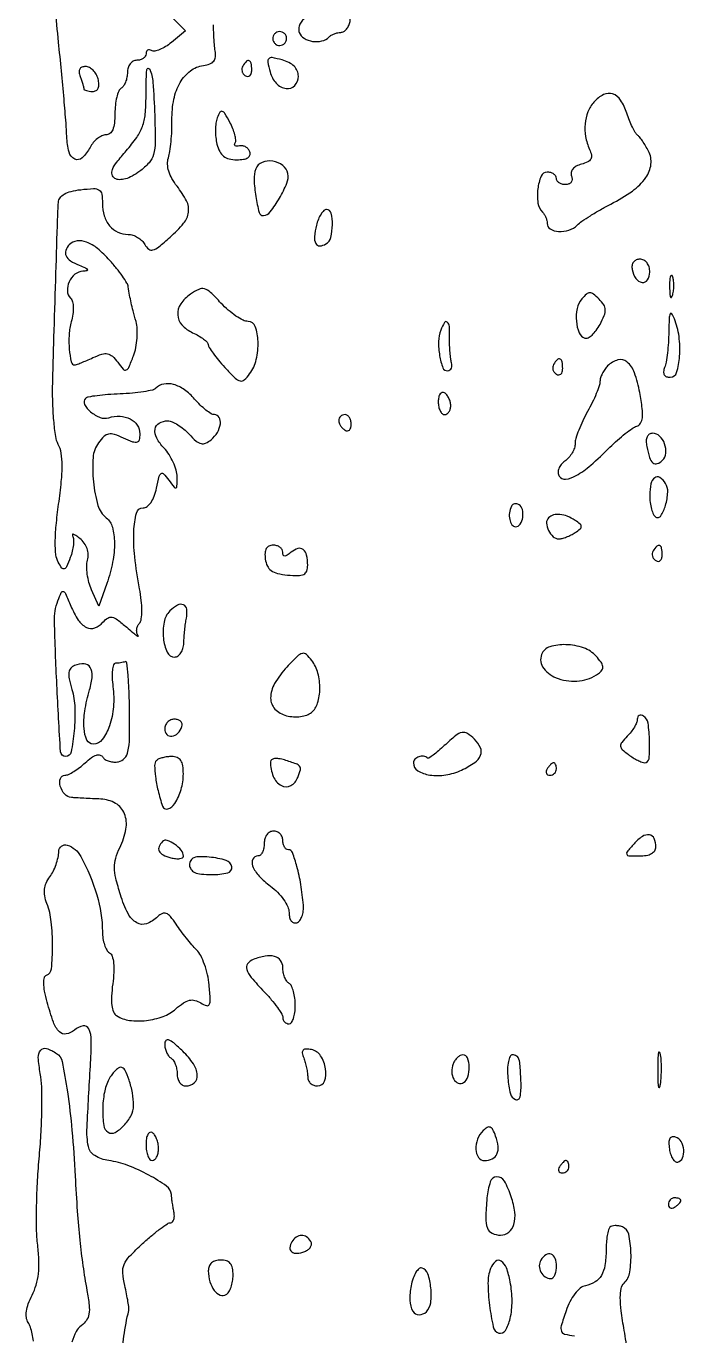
# Model space of a CAD drawing. Extents: x 0 to 5034, y 0 to 2560.
# Drawn here: x 4714.7 to 4820.5, y 466.8 to 677.5 of the extents above; entities that cross this region are included whole.
import ezdxf

# ---------------------------------------------------------------- set-up
doc = ezdxf.new("R2010")
doc.units = 0

msp = doc.modelspace()

# ---------------------------------------------------------------- linework, layer by layer
for points in [[(4737.685797, 679.405113), (4740.371593, 676.719316), (4738.081632, 674.865018, -0.031575), (4737.139216, 674.195727, -0.041723), (4736.201195, 673.718057, -0.047468), (4735.394142, 673.474808, -0.190105), (4734.895836, 673.564377, 0.095394), (4734.554092, 673.694324, 0.1734), (4734.263152, 673.644311, 0.172255), (4734.068592, 673.42069, 0.093988), (4734, 673.059017, -0.140337), (4733.884374, 672.655173, -0.099915), (4733.559375, 672.311086, -0.085131), (4733.073318, 672.079345, -0.06887), (4732.5, 672, 0.128528), (4731.92796, 671.850484, 0.100726), (4731.440625, 671.429836, 0.089148), (4731.112945, 670.800591, 0.075715), (4731, 670.059017, -0.046881), (4730.925923, 669.270704, -0.046318), (4730.70625, 668.50665, -0.050262), (4730.383556, 667.876024, -0.111412), (4730, 667.5, 0.159713), (4729.613307, 667.04134, 0.035556), (4729.29375, 666.052725, 0.033489), (4729.073414, 664.803639, 0.026918), (4729, 663.440983, -0.026618), (4728.91737, 661.889953, -0.074139), (4728.643576, 660.837272, -0.123899), (4728.180178, 660.226438, -0.170436), (4727.535184, 660, 0.112104), (4726.896259, 659.854925, 0.055403), (4726.186237, 659.4125, 0.050946), (4725.518128, 658.764994, 0.052011), (4725, 658, -0.075983), (4723.731475, 656.307119, -0.313119), (4722.536418, 656.10302, -0.226845), (4721.614547, 657.227032, -0.050798), (4721.260893, 659.75, 0.010386), (4721.13604, 661.88078, 0.00197), (4720.812632, 665.757102, 0.002103), (4720.398032, 670.281339, 0.001929), (4719.933825, 674.933751, -0.005805), (4719.423415, 680.484422, -0.018576)], [(4729.444189, 459.073636, -0.004439), (4730.447005, 466.756044, -0.0245), (4731.225282, 470.854351, 0.090868), (4731.248335, 471.269889, 0.008171), (4731.099962, 472.306553, 0.010412), (4730.875395, 473.545386, 0.007948), (4730.579996, 474.891361, -0.039027), (4730.265665, 476.917328, -0.119902), (4730.489019, 478.27752, -0.090521), (4731.356389, 479.59574, -0.016659), (4733.445147, 481.641361, -0.010796), (4734.911817, 482.927886, -0.014911), (4736.285779, 484.0134, -0.011449), (4737.461353, 484.84546, -0.149356), (4737.967167, 485, 0.217922), (4738.26685, 485.137127, 0.106207), (4738.473214, 485.514063, 0.074062), (4738.553769, 486.079828, 0.045712), (4738.488027, 486.75, -0.005769), (4738.354154, 487.495825, -0.004834), (4738.228955, 488.28979, -0.00488), (4738.128629, 489.017668, -0.013345), (4738.076511, 489.534392, 0.224116), (4737.313761, 490.882844, 0.029527), (4734.446761, 492.66451, 0.03395), (4731.063178, 494.212706, 0.054893), (4728, 495, -0.098989), (4725.759176, 495.790724, -0.214065), (4724.730464, 497.254882, -0.060094), (4724.51353, 500.319916, -0.003124), (4725.064174, 510.207757, 0.014388), (4725.199659, 514.298752, 0.106573), (4724.79932, 516.195498, 0.351246), (4723.893583, 516.661143, 0.12363), (4722.481784, 515.984882, -0.128146), (4721.15169, 515.362235, -0.251003), (4720.068683, 515.707868, -0.107973), (4719.119319, 517.239382, -0.01888), (4718.103384, 520.5, -0.017374), (4717.693648, 522.253537, -0.043367), (4717.551777, 523.56057, -0.066315), (4717.650047, 524.442292, -0.255995), (4718.010454, 524.833333, 0.297306), (4718.796726, 525.830047, 0.021324), (4718.971449, 529.520725, 0.028766), (4718.764706, 533.428832, 0.063323), (4718.064093, 536.331423, -0.043514), (4717.711021, 537.576369, -0.074501), (4717.667236, 538.652951, -0.079287), (4717.93879, 539.648374, -0.055996), (4718.53229, 540.646523, 0.047314), (4719.072506, 541.520249, 0.030659), (4719.53328, 542.616479, 0.030755), (4719.854216, 543.753445, 0.049914), (4719.968197, 544.75, -0.505037), (4721.340619, 545.732531, -0.192306), (4723.499518, 543.936195, -0.050803), (4726.092987, 537.721093, -0.072164), (4726.984819, 531.809017, 0.037991), (4727.073188, 530.728305, 0.04146), (4727.32391, 529.705567, 0.045457), (4727.687032, 528.879444, 0.128765), (4728.117851, 528.427164, -0.178771), (4728.554563, 527.86842, -0.05137), (4728.783847, 526.776437, -0.039673), (4728.821317, 525.278536, -0.020483), (4728.642945, 523.411655, 0.019847), (4728.453431, 521.454434, 0.045054), (4728.502743, 519.969997, 0.063783), (4728.772642, 518.915837, 0.157989), (4729.275094, 518.308821, 0.10937), (4731.354202, 517.554348, 0.06113), (4734.058002, 517.532384, 0.060161), (4736.74753, 518.17394, 0.092864), (4738.792349, 519.398376, -0.029874), (4740.014506, 520.356735, -0.09317), (4740.965508, 520.780823, -0.123826), (4741.844729, 520.769628, -0.074919), (4742.805476, 520.353555, 0.060742), (4743.737044, 519.9185, 0.380219), (4744.180062, 520.111629, 0.124284), (4744.33081, 520.913979, 0.008374), (4744.147018, 523.255564, 0.032534), (4743.881519, 524.89947, 0.029536), (4743.399228, 526.550407, 0.030776), (4742.788405, 527.97598, 0.078273), (4742.133892, 528.887815, -0.01801), (4741.389988, 529.697987, -0.008693), (4740.493903, 530.785081, -0.008608), (4739.598072, 531.95187, -0.01222), (4738.845354, 533.021707, 0.023293), (4737.930748, 534.262337, 0.124237), (4737.261808, 534.762211, 0.209575), (4736.627251, 534.750387, 0.084143), (4735.895354, 534.25, -0.102068), (4734.08872, 533.106861, -0.225889), (4732.50199, 533.239829, -0.146279), (4731.110835, 534.726049, -0.039573), (4729.893312, 537.75, -0.01497), (4729.13824, 540.439254, -0.057678), (4728.916108, 542.157579, -0.076743), (4729.121994, 543.620104, -0.04094), (4729.792342, 545.323729, 0.069931), (4730.778099, 548.327724, 0.138428), (4730.535471, 550.804152, 0.170747), (4729.112534, 552.456287, 0.119173), (4726.730948, 553.152314, -0.0008), (4725.384929, 553.217927, -0.000754), (4724.012387, 553.289109, -0.000749), (4722.796509, 553.355831, -0.002624), (4722.013349, 553.40411, -0.19847), (4720.935081, 553.936545, -0.109813), (4720.217622, 555.245075, -0.151476), (4720.239581, 556.472858, -0.323707), (4720.968489, 557, 0.110963), (4721.536783, 557.127691, 0.02703), (4722.387114, 557.587921, 0.026385), (4723.327602, 558.235346, 0.023598), (4724.231912, 559.001432, -0.028622), (4725.219993, 559.821586, -0.081918), (4726.012421, 560.226206, -0.146977), (4726.617957, 560.236356, -0.187688), (4727.059925, 559.903039, 0.117558), (4727.456268, 559.508449, 0.065657), (4728.081739, 559.23062, 0.059815), (4728.828067, 559.104503, 0.059612), (4729.583925, 559.158388, 0.168234), (4730.549905, 559.716098, 0.127008), (4731.099113, 560.821309, 0.048331), (4731.337597, 562.942951, 0.00627), (4731.350421, 567.506781, 0.007503), (4731.275015, 570.554647, 0.013056), (4731.108572, 573.078554, 0.007193), (4730.893123, 575.096814, 0.490607), (4730.636322, 575.25, -0.036141), (4730.328247, 575.15399, -0.017262), (4729.921122, 575.073437, -0.017012), (4729.488145, 575.018243, -0.023198), (4729.095157, 575, 0.331133), (4728.776066, 574.762652, 0.045409), (4728.600012, 573.898438, 0.037624), (4728.557618, 572.687595, 0.022425), (4728.680189, 571.25, -0.053549), (4728.754838, 567.991217, -0.061241), (4728.116316, 564.941976, -0.075605), (4726.96715, 562.732871, -0.239477), (4725.524751, 562, -0.292736), (4724.501499, 562.655234, -0.091086), (4724.028583, 564.507251, -0.057379), (4724.158486, 567.311252, -0.029602), (4724.926327, 570.743117, 0.045667), (4725.347518, 572.956693, 0.164526), (4725.025363, 574.336477, 0.2495), (4724.057769, 574.898579, 0.101261), (4722.506889, 574.641017, 0.127763), (4721.886072, 574.197289, 0.14733), (4721.601236, 573.530178, 0.080289), (4721.652475, 572.490655, 0.019023), (4722.07911, 570.802404, -0.062598), (4722.556364, 567.855091, -0.032299), (4722.447608, 564.115354, -0.0257), (4721.952998, 560.729108, -0.357784), (4721.064506, 560, -0.396846), (4720.254072, 560.763472, -0.002533), (4719.665228, 571.538971, -0.005671), (4719.275604, 581.737793, -0.095578), (4719.822857, 585.050172, -0.015313), (4720.374079, 586.410717, -0.404694), (4720.706184, 586.545735, -0.195676), (4721.06237, 586.200753, -0.005552), (4721.913922, 584.20781, 0.047127), (4723.106236, 581.955579, 0.130966), (4724.430487, 580.772203, 0.205573), (4725.780761, 580.686573, 0.134784), (4727.076977, 581.592752, -0.073864), (4727.840813, 582.277165, -0.200575), (4728.540852, 582.409805, -0.11198), (4729.404185, 582.012113, -0.016489), (4730.900091, 580.783311, 0.005068), (4731.85413, 579.962424, 0.015833), (4732.518513, 579.437445, 0.109109), (4732.721647, 579.346804, 0.705573), (4732.758676, 579.407991, -0.110868), (4732.543888, 579.837344, -0.081236), (4732.500696, 580.370037, -0.075974), (4732.631715, 580.922466, -0.076905), (4732.921454, 581.407991, 0.140262), (4733.234748, 582.123267, 0.031984), (4733.328397, 583.455443, 0.029229), (4733.241184, 585.124496, 0.020044), (4732.95633, 587, -0.020212), (4732.179984, 592.123099, -0.038442), (4732.041976, 596.287213, -0.050625), (4732.462813, 599.17158, -0.343853), (4733.525, 600, 0.163421), (4734.185418, 600.221775, 0.080852), (4734.802797, 600.869405, 0.062114), (4735.320165, 601.872789, 0.03867), (4735.679728, 603.14864, -0.008381), (4736.099959, 605.080807, -0.190924), (4736.418355, 605.538089, -0.373909), (4736.827528, 605.484444, -0.023363), (4737.654728, 604.45751, 0.008123), (4738.519305, 603.314575, 0.333241), (4738.802016, 603.238278, 0.299082), (4738.978496, 603.490873, 0.007151), (4739, 604.994419, 0.070134), (4738.848852, 606.066693, 0.036928), (4738.381724, 607.331073, 0.035862), (4737.700856, 608.579137, 0.045803), (4736.895231, 609.611521, -0.064647), (4735.720431, 611.239579, -0.160709), (4735.464509, 612.668153, -0.232279), (4736.119662, 613.630132, -0.129832), (4737.520062, 614, -0.106523), (4738.195679, 613.85441, -0.034718), (4739.098983, 613.368063, -0.03279), (4740.05593, 612.672002, -0.031599), (4740.926307, 611.848725, 0.025201), (4742.052315, 610.756037, 0.119799), (4742.841982, 610.343392, 0.170402), (4743.580248, 610.413361, 0.06526), (4744.465262, 610.97117, 0.084861), (4745.475569, 612.149554, 0.102632), (4745.953447, 613.522771, 0.1641), (4745.748122, 614.562571, 0.268844), (4744.993387, 615, -0.141486), (4744.4717, 615.150639, -0.026001), (4743.643935, 615.734375, -0.026092), (4742.719089, 616.542861, -0.021142), (4741.813051, 617.5, 0.056618), (4740.16659, 619.009361, 0.08858), (4738.442298, 619.846907, 0.114346), (4736.859181, 619.922586, 0.152532), (4735.59181, 619.258477, -0.14266), (4735.045551, 618.958641, -0.014907), (4733.595079, 618.681537, -0.017529), (4731.810359, 618.459267, -0.013181), (4729.835716, 618.335716, 0.009869), (4727.874476, 618.226039, 0.013884), (4726.13171, 618.045251, 0.010064), (4724.704469, 617.827707, 0.15472), (4724.268072, 617.601405, 0.328027), (4724.123218, 616.652368, 0.099071), (4725.096687, 615.448487, 0.080898), (4726.635113, 614.543192, 0.171084), (4728.000305, 614.500097, -0.087378), (4729.816854, 614.743166, -0.10943), (4731.456013, 614.308364, -0.127865), (4732.584309, 613.295313, -0.147255), (4733, 611.91445, -0.048887), (4732.902784, 610.922533, -0.287437), (4732.560245, 610.558636, -0.157394), (4731.903204, 610.595724, -0.014729), (4730.390453, 611.231867, 0.028184), (4728.913471, 611.806728, 0.125363), (4727.991973, 611.867076, 0.146454), (4727.232281, 611.476512, 0.043456), (4726.363391, 610.48229, 0.140909), (4725.483515, 608.082269, 0.043494), (4725.543842, 604.193261, 0.043171), (4726.26745, 600.404828, 0.157026), (4727.606543, 598.389757, -0.160531), (4728.59179, 596.88494, -0.063389), (4728.928288, 594.402639, -0.051309), (4728.633067, 591.284542, -0.034589), (4727.692361, 587.832897), (4726.414835, 584.165794), (4725.235, 586.832897, -0.039449), (4724.823179, 588.005937, -0.031238), (4724.560937, 589.324559, -0.032159), (4724.473056, 590.585853, -0.065429), (4724.597105, 591.569857, 0.073571), (4724.702042, 592.526997, 0.074539), (4724.524313, 593.468988, 0.072876), (4724.072597, 594.335005, 0.065737), (4723.377564, 595.069857, 0.015947), (4722.731355, 595.561172, 0.067727), (4722.302291, 595.786145, 0.430556), (4722.165585, 595.717483, 0.206278), (4722.190628, 595.5, -0.121788), (4722.348918, 594.947681, -0.035739), (4722.318066, 594.059375, -0.033581), (4722.137948, 593.030466, -0.03047), (4721.817651, 592, -0.011417), (4721.224386, 590.536426, -0.201506), (4720.863633, 590.189983, -0.342465), (4720.486443, 590.303533, -0.026492), (4719.882548, 591.25505, -0.103237), (4719.503742, 592.450756, -0.026994), (4719.40849, 594.472331, -0.022133), (4719.545863, 597.155653, -0.010698), (4719.946753, 600.572156, 0.010019), (4720.380223, 604.223477, 0.025937), (4720.50281, 606.871382, 0.036131), (4720.350684, 608.822006, 0.085541), (4719.892838, 610.200233, -0.086911), (4719.474713, 611.470423, -0.014336), (4719.174988, 614.043692, -0.01538), (4719.000685, 617.124035, -0.013052), (4719.001777, 620.383127, -0.000753), (4719.229747, 628.539029, -0.000521), (4719.511142, 637.763993, -0.000295), (4719.79008, 646.443346, -0.005673), (4719.909005, 649.140594, -0.146137), (4720.177035, 649.884952, -0.104475), (4720.842585, 650.476684, -0.070647), (4721.940033, 650.911839, -0.030064), (4723.5, 651.189793, -0.017417), (4725.572143, 651.358815, -0.152617), (4726.452659, 651.128029, -0.216775), (4726.883218, 650.477429, -0.039439), (4727, 648.999199, 0.07095), (4727.289845, 646.966872, 0.102749), (4728.137577, 645.370253, 0.1147), (4729.468619, 644.359415, 0.105668), (4731.15031, 644, -0.081297), (4731.887464, 643.879346, -0.056284), (4732.654448, 643.521144, -0.055517), (4733.334054, 642.99338, -0.072471), (4733.812897, 642.369851, 0.095092), (4734.437589, 641.627918, 0.245126), (4735.103666, 641.492487, 0.100958), (4736.03397, 641.978487, 0.011294), (4737.862587, 643.535148, 0.036724), (4740.047206, 645.790097, 0.141086), (4740.828094, 647.558533, 0.154736), (4740.513582, 649.374004, 0.04702), (4738.982483, 651.749399, -0.039157), (4738.174357, 652.960957, -0.053868), (4737.662208, 654.164457, -0.061942), (4737.466191, 655.299706, -0.088879), (4737.598262, 656.309598, 0.040361), (4737.838462, 657.35115, 0.013075), (4738.027655, 658.922457, 0.012941), (4738.147497, 660.68735, 0.014193), (4738.170714, 662.40247, -0.052989), (4738.475523, 665.741664, -0.081602), (4739.494513, 668.450881, -0.100301), (4741.12806, 670.30392, -0.127475), (4743.225366, 671.177705, 0.051194), (4744.274577, 671.438326, 0.135257), (4744.901293, 671.880703, 0.150161), (4745.175139, 672.548486, 0.068404), (4745.131772, 673.500484, -0.025638), (4744.99661, 674.527522, -0.008534), (4744.901791, 676.042205, -0.00847), (4744.853759, 677.726471, -0.009549)], [(4715.911856, 465.966336, 0.024681), (4715.706071, 467.142943, 0.025396), (4715.409183, 468.202153, 0.06009), (4715.057708, 468.940867, -0.109075), (4714.7651, 469.750402, -0.067183), (4714.769796, 470.767727, -0.053526), (4715.071054, 471.96892, -0.031152), (4715.67082, 473.330329, 0.047984), (4716.332245, 474.979828, 0.043235), (4716.696166, 476.783947, 0.036936), (4716.777199, 478.871925, 0.021096), (4716.582368, 481.389462, -0.025565), (4716.405114, 483.980564, -0.008928), (4716.407626, 487.718641, -0.008839), (4716.556888, 491.839433, -0.010205), (4716.848631, 495.759102, 0.010539), (4717.131686, 499.596691, 0.010313), (4717.255397, 503.470669, 0.01025), (4717.22409, 506.872782, 0.037809), (4716.998336, 509.009102, -0.028646), (4716.682017, 511.555522, -0.189886), (4717.064234, 512.752878, -0.311832), (4717.996373, 513.022887, -0.063584), (4719.629737, 512.234687, -0.202777), (4720.49763, 510.949804, -0.011111), (4721.347488, 506.049433, -0.015286), (4722.086536, 499.864579, -0.009226), (4722.602224, 492.5, 0.004601), (4722.946043, 486.838849, 0.00817), (4723.34834, 482.183397, 0.009471), (4723.850199, 478.072557, 0.010302), (4724.495818, 474.097832, -0.016304), (4724.852031, 471.725219, -0.069383), (4724.820381, 470.295004, -0.112019), (4724.415073, 469.291268, -0.083327), (4723.577774, 468.433211, 0.117664), (4722.760923, 467.473533, 0.042312), (4722.080453, 465.800767, 0.031977)], [(4811.45934, 463.970983, 0.010733), (4810.894537, 467.684211, -0.010138), (4810.410146, 470.843479, -0.032595), (4810.268417, 472.965263, -0.0507), (4810.41292, 474.40862, -0.147123), (4810.882907, 475.282907, 0.158652), (4811.791387, 477.068204, 0.046925), (4811.98463, 480.168312, 0.046021), (4811.615789, 483.139559, 0.25239), (4810.597766, 484.32411, 0.04759), (4810.017053, 484.485639, 0.05155), (4809.431844, 484.528541, 0.057779), (4808.927966, 484.454829, 0.131935), (4808.597766, 484.264432, 0.134708), (4808.364218, 483.854248, 0.021193), (4808.171096, 482.936531, 0.022239), (4808.034337, 481.807692, 0.017783), (4807.984687, 480.583333, -0.035293), (4807.799677, 478.138238, -0.095648), (4807.2275, 476.504067, -0.125954), (4806.202986, 475.464485, -0.086861), (4804.653723, 474.865682, 0.12841), (4803.831055, 474.467318, 0.052658), (4802.97065, 473.560607, 0.045531), (4802.173995, 472.298297, 0.035428), (4801.53988, 470.803284, 0.010089), (4800.773828, 468.413057, 0.154879), (4800.788659, 467.557998, 0.257578), (4801.303904, 467.085698, 0.030567), (4802.886156, 466.803284, -0.04805)]]:
    msp.add_lwpolyline(points, format="xyb")
for points in [[(4759.791533, 678.943144, 0.074854), (4759.179875, 678.451289, 0.077815), (4758.749692, 677.807117, 0.084625), (4758.561509, 677.112668, 0.116063), (4758.648522, 676.473553, 0.165736), (4759.420666, 675.547275, 0.099531), (4760.779752, 675.052699, 0.09571), (4762.272804, 675.112813, 0.139474), (4763.416667, 675.75, -0.063469), (4763.787902, 676.037304, -0.039129), (4764.28504, 676.279688, -0.038714), (4764.823222, 676.44501, -0.055218), (4765.319638, 676.5, 0.138305), (4765.785548, 676.631389, 0.0791), (4766.232924, 677.014063, 0.068667), (4766.594797, 677.580875, 0.060281), (4766.809629, 678.25, 0.092196), (4766.814978, 679.088172, 0.199647), (4766.472686, 679.620317, 0.125606), (4765.707491, 679.904135, 0.02902), (4764.323324, 679.969591, 0.029655), (4763.117136, 679.884944, 0.023351), (4761.827489, 679.655529, 0.023896), (4760.646004, 679.327876, 0.052428)], [(4754.552786, 676.08541, 0.099038), (4754.401684, 675.679226, 0.097945), (4754.417584, 675.244476, 0.097945), (4754.597789, 674.848514, 0.099038), (4754.91459, 674.552786, 0.099038), (4755.320774, 674.401684, 0.097945), (4755.755524, 674.417584, 0.097945), (4756.151486, 674.597789, 0.099038), (4756.447214, 674.91459, 0.099038), (4756.598316, 675.320774, 0.097945), (4756.582416, 675.755524, 0.097945), (4756.402211, 676.151486, 0.099038), (4756.08541, 676.447214, 0.099038), (4755.679226, 676.598316, 0.097945), (4755.244476, 676.582416, 0.097945), (4754.848514, 676.402211, 0.099038)], [(4753.940003, 670.131943, 0.120036), (4754.932597, 668.316109, 0.171261), (4756.537428, 667.455191, 0.247954), (4757.908569, 667.929366, 0.19018), (4758.5, 669.428053, 0.101533), (4758.322669, 670.292319, 0.095452), (4757.817461, 671.038646, 0.080787), (4756.988985, 671.635338, 0.050449), (4755.868057, 672.059997, 0.017266), (4754.27325, 672.428024, 0.249402), (4753.736113, 672.263887, 0.249402), (4753.571976, 671.72675, 0.017266)], [(4723.393011, 669.418213, -0.008099), (4723.625425, 668.781926, -0.009838), (4723.821697, 668.178225, -0.008575), (4723.967516, 667.666328, -0.065182), (4724, 667.418213, 0.271948), (4724.09464, 667.257077, 0.054967), (4724.413124, 667.12285, 0.044148), (4724.867521, 667.03036, 0.028148), (4725.40638, 667, 0.121219), (4725.968104, 667.138214, 0.169691), (4726.318305, 667.512551, 0.120594), (4726.429127, 668.136109, 0.047946), (4726.289749, 669, 0.06556), (4725.978408, 669.764564, 0.067876), (4725.482579, 670.4125, 0.075015), (4724.885199, 670.850183, 0.121231), (4724.27638, 671, 0.090589), (4723.689706, 670.892828, 0.176837), (4723.33432, 670.586482, 0.154695), (4723.23216, 670.088551, 0.065546)], [(4735.391399, 663.151586, -0.008575), (4735.470233, 658.85937, -0.065714), (4735.209467, 656.865152, -0.116856), (4734.483373, 655.516618, -0.051942), (4732.983526, 654.145942, -0.033641), (4731.783517, 653.377819, -0.05625), (4730.676189, 652.922977, -0.071921), (4729.723869, 652.79482, -0.136781), (4728.986904, 653.008094, -0.194223), (4728.540118, 653.616322, -0.16186), (4728.597457, 654.421951, -0.068361), (4729.28239, 655.594973, -0.013881), (4730.824147, 657.452496, 0.026997), (4732.499811, 659.582598, 0.066188), (4733.41908, 661.346671, 0.063653), (4733.865086, 663.331166, 0.023489), (4734, 666.201463, -0.013496), (4734.115928, 670.495559, -0.783987), (4734.586493, 670.584602, -0.090156), (4735.113013, 668.506859, -0.008212)], [(4749.542705, 671.069098, 0.108373), (4749.401101, 670.665803, 0.099685), (4749.434921, 670.22714, 0.095498), (4749.639411, 669.820631, 0.090427), (4749.983688, 669.510081, 0.136093), (4750.36964, 669.397824, 0.190788), (4750.701458, 669.524436, 0.140899), (4750.925389, 669.890269, 0.067432), (4751, 670.440983, 0.039415), (4750.914842, 671.519563, 0.25701), (4750.592818, 671.933879, 0.315493), (4750.13314, 671.838655, 0.050477)], [(4806.034981, 665.290014, 0.085242), (4805.060243, 663.704573, 0.072034), (4804.596826, 661.788854, 0.067997), (4804.684451, 659.716631, 0.062194), (4805.320795, 657.675945, -0.056757), (4805.61903, 656.754784, -0.176866), (4805.52285, 656.120094, -0.160351), (4805.028831, 655.657742, -0.044661), (4804.018259, 655.294524, 0.056424), (4803.188613, 654.974159, 0.098931), (4802.617748, 654.513978, 0.128517), (4802.357822, 653.961125, 0.13844), (4802.412058, 653.368578, -0.096249), (4802.505902, 652.836262, -0.147594), (4802.363863, 652.393572, -0.147343), (4802.000403, 652.102848, -0.095813), (4801.468615, 652, -0.066306), (4800.907207, 652.074778, -0.083434), (4800.431406, 652.29375, -0.099317), (4800.113181, 652.618655, -0.145266), (4800, 653, 0.148195), (4799.884432, 653.381354, 0.098894), (4799.559375, 653.70625, 0.082425), (4799.073457, 653.925306, 0.064853), (4798.5, 654, 0.30384), (4797.526919, 653.348536, 0.068742), (4797.001708, 651.322302, 0.063483), (4797.025529, 649.040756, 0.163474), (4797.75, 647.583333, -0.059742), (4798.037225, 647.21784, -0.039042), (4798.279688, 646.73894, -0.038992), (4798.44516, 646.227095, -0.058752), (4798.5, 645.761996, 0.265831), (4799.01075, 644.869217, 0.118343), (4800.352676, 644.460108, 0.093027), (4802.015269, 644.66935, 0.119231), (4803.327561, 645.470418, -0.045267), (4804.088396, 646.104689, -0.01102), (4805.454754, 647.004608, -0.011208), (4807.073652, 647.970544, -0.010951), (4808.746607, 648.870728, 0.036555), (4812.215986, 650.973181, 0.084128), (4814.366415, 653.12516, 0.125518), (4815.19629, 655.281064, 0.151631), (4814.802737, 657.404606, 0.014766), (4814.329381, 658.243456, 0.015938), (4813.818619, 659.031353, 0.015624), (4813.339642, 659.676997, 0.070433), (4813.00024, 660, -0.109254), (4812.671691, 660.364817, -0.016812), (4812.216916, 661.234375, -0.018091), (4811.744693, 662.314728, -0.014829), (4811.317078, 663.5, 0.064315), (4810.322365, 665.585571, 0.16923), (4809.033824, 666.589794, 0.202608), (4807.567723, 666.48248, 0.094434)], [(4745.464467, 662.747764, 0.060365), (4745.247815, 661.898152, 0.029149), (4745.168255, 660.776529, 0.028397), (4745.221118, 659.582578, 0.036236), (4745.411205, 658.497764, 0.054054), (4745.848356, 657.314562, 0.111655), (4746.468304, 656.554633, 0.111979), (4747.353587, 656.136692, 0.054566), (4748.602385, 656, 0.03599), (4749.667002, 656.07673, 0.098257), (4750.37551, 656.327182, 0.17349), (4750.709227, 656.730233, 0.176667), (4750.708333, 657.25, 0.088053), (4750.44257, 657.706619, 0.084265), (4750.032332, 658.052097, 0.086965), (4749.543381, 658.235184, 0.102864), (4749.05067, 658.225223, -0.053738), (4748.623865, 658.174691, -0.159822), (4748.34658, 658.262439, -0.255753), (4748.251283, 658.461458, -0.125497), (4748.337934, 658.737772, 0.168193), (4748.441406, 659.19982, 0.035504), (4748.287981, 660.024509, 0.033479), (4747.961884, 661.002483, 0.026339), (4747.484578, 662.012549, 0.011172), (4746.681811, 663.426204, 0.172416), (4746.25713, 663.777081, 0.364998), (4745.891671, 663.643305, 0.037439)], [(4751.654465, 654.541934, 0.102814), (4751.373325, 652.816292, 0.029432), (4751.651435, 650.106001, 0.02318), (4752.193203, 647.532067, 0.355771), (4752.875, 647.031425, 0.220805), (4753.97851, 647.612777, 0.030893), (4755.450112, 649.812934, 0.033279), (4756.646325, 652.219944, 0.146789), (4756.80769, 653.778134, 0.185619), (4755.997724, 655.083459, 0.125967), (4754.367063, 655.76859, 0.132534), (4752.668772, 655.570037, 0.209087)], [(4761.398956, 645.45343, 0.036409), (4761.079753, 643.628056, 0.144463), (4761.288692, 642.521402, 0.295231), (4761.936352, 642.147908, 0.126296), (4762.933469, 642.458881, 0.194865), (4763.708283, 643.516407, 0.058056), (4763.975749, 645.539781, 0.063377), (4763.766835, 647.411771, 0.34618), (4763.019052, 648, 0.199213), (4762.59776, 647.825209, 0.054463), (4762.138508, 647.251945, 0.04614), (4761.715606, 646.428377, 0.034081)], [(4721.666667, 642.333333, 0.112762), (4721.098302, 641.428435, 0.19838), (4721.146469, 640.560288, 0.138333), (4721.857951, 639.75238, 0.047954), (4723.25, 639.031162, -0.011928), (4724.249791, 638.601318, -0.146208), (4724.558885, 638.330081, -0.520225), (4724.479474, 638.141842, -0.043435), (4723.856989, 638.063386, 0.161907), (4722.577596, 637.582422, 0.115462), (4721.631737, 636.364392, 0.120836), (4721.350034, 634.89856, 0.185783), (4721.868395, 633.731605, -0.139223), (4722.182787, 633.167869, -0.050471), (4722.303767, 632.251114, -0.043734), (4722.240009, 631.134964, -0.033719), (4721.983439, 629.942255, 0.054338), (4721.631157, 627.898953, 0.036614), (4721.6573, 625.530114, 0.032517), (4721.964405, 623.487652, 0.352765), (4722.569578, 623, 0.092127), (4722.795607, 623.042003, 0.00386), (4723.560231, 623.343149, 0.006554), (4724.463042, 623.720622, 0.0046), (4725.469739, 624.168166, -0.029436), (4726.910279, 624.724698, -0.124747), (4727.825762, 624.781167, -0.14438), (4728.583694, 624.392928, -0.044343), (4729.442087, 623.418166, 0.022085), (4730.342747, 622.298772, 0.320011), (4730.811272, 622.189233, 0.197076), (4731.230956, 622.603513, 0.009523), (4731.980754, 624.460967, 0.041969), (4732.36126, 625.780578, 0.03034), (4732.569192, 627.297991, 0.030866), (4732.589583, 628.774737, 0.056617), (4732.396908, 629.960967, -0.004163), (4731.922972, 631.701783, -0.009781), (4731.605457, 633.011051, -0.011342), (4731.368104, 634.20853, -0.007894), (4731.152314, 635.569892, 0.103975), (4730.937128, 636.161931, 0.014377), (4730.210728, 637.259659, 0.015966), (4729.259081, 638.52389, 0.01291), (4728.160801, 639.819892, 0.036557), (4726.207536, 641.709716, 0.081815), (4724.433663, 642.75513, 0.124346), (4722.908953, 642.941849, 0.16647)], [(4812.176676, 638.332866, 0.100818), (4812.769787, 636.900237, 0.210781), (4813.770795, 636.270086, 0.297834), (4814.642779, 636.672718, 0.14074), (4815, 637.916667, 0.066422), (4814.888599, 638.751548, 0.09567), (4814.561201, 639.41896, 0.111791), (4814.054646, 639.84677, 0.12024), (4813.426676, 640, 0.099154), (4812.820192, 639.878535, 0.133817), (4812.380696, 639.53647, 0.126354), (4812.159635, 639.00171, 0.083236)], [(4818.194949, 635.5, 0.012823), (4818.235556, 634.431793, 0.080377), (4818.356533, 633.900903, 0.597527), (4818.51666, 633.883358, 0.087174), (4818.692991, 634.269032, 0.037336), (4818.832894, 635.036634, 0.029507), (4818.872264, 635.880008, 0.030339), (4818.814405, 636.671085, 0.06278), (4818.655937, 637.269032, 0.31318), (4818.47713, 637.386009, 0.333666), (4818.315079, 637.257153, 0.052471), (4818.212705, 636.580113, 0.014395)], [(4741.147722, 634.390915, 0.090963), (4739.578142, 632.799078, 0.164872), (4739.095388, 631.055626, 0.172604), (4739.77775, 629.43499, 0.10107), (4741.5, 628.181954, -0.024157), (4742.457362, 627.688603, -0.032754), (4743.265625, 627.147869, -0.034335), (4743.84712, 626.633987, -0.197095), (4744, 626.26122, 0.14445), (4744.132727, 625.811384, 0.014024), (4744.782879, 624.864876, 0.016874), (4745.644376, 623.763217, 0.012565), (4746.665119, 622.605353, 0.010446), (4748.350759, 620.861967, 0.131997), (4749.137297, 620.412805, 0.257283), (4749.798412, 620.57968, 0.047168), (4750.665119, 621.5567, 0.100288), (4751.724845, 623.858483, 0.065795), (4752.017644, 626.772183, 0.078381), (4751.559445, 629.184728, 0.316656), (4750.40121, 630, -0.118519), (4749.60484, 630.191459, -0.030866), (4748.463227, 630.865863, -0.029599), (4747.220487, 631.819416, -0.02645), (4746.048931, 632.947619, 0.01472), (4744.343036, 634.669284, 0.119103), (4743.387188, 635.220982, 0.181746), (4742.474836, 635.154092, 0.044594)], [(4804.087333, 633.60523, 0.12091), (4803.337047, 632.060204, 0.072047), (4803.198253, 630.009434, 0.078028), (4803.630483, 628.180005, 0.219821), (4804.568755, 627.30541, 0.205174), (4805.075186, 627.349683, 0.060856), (4805.724831, 627.807118, 0.049996), (4806.402162, 628.555155, 0.036148), (4807.003529, 629.506594, 0.024173), (4807.69183, 630.957102, 0.108593), (4807.857512, 631.876013, 0.138585), (4807.603477, 632.659962, 0.049193), (4806.848871, 633.5797, 0.026629), (4805.94687, 634.390422, 0.168998), (4805.375055, 634.595321, 0.189239), (4804.836284, 634.389562, 0.034816)], [(4781.394042, 628.584473, 0.087347), (4781.040532, 626.767464, 0.046544), (4781.212918, 624.476891, 0.046916), (4781.734774, 622.530101, 0.349657), (4782.5, 622.068911, 0.124139), (4782.852408, 622.208589, 0.122293), (4783.098792, 622.499305, 0.109048), (4783.198109, 622.900917, 0.083486), (4783.134185, 623.35, -0.04455), (4782.995942, 623.971308, -0.012206), (4782.890202, 624.97, -0.012238), (4782.825451, 626.112811, -0.012479), (4782.817302, 627.25, 0.01889), (4782.778923, 629.170191, 0.192274), (4782.447576, 629.878289, 0.480249), (4781.986795, 629.812305, 0.041702)], [(4818.063386, 628.331787, -0.012502), (4817.994519, 626.619986, -0.012713), (4817.840317, 624.923337, -0.012576), (4817.631895, 623.457233, -0.050052), (4817.393011, 622.581787, 0.065757), (4817.231908, 621.909159, 0.156524), (4817.336256, 621.411713, 0.177005), (4817.696569, 621.106299, 0.088414), (4818.293011, 621, 0.33155), (4819.329567, 621.772227, 0.054873), (4819.805603, 624.379629, 0.050055), (4819.712469, 627.581417, 0.063968), (4818.963386, 630.433215, 0.047257), (4818.549925, 631.2292, 0.600595), (4818.287128, 631.206957, 0.091475), (4818.12238, 630.477773, 0.006139)], [(4799.542705, 623.069098, 0.108373), (4799.401101, 622.665803, 0.099685), (4799.434921, 622.22714, 0.095498), (4799.639411, 621.820631, 0.090427), (4799.983688, 621.510081, 0.136093), (4800.36964, 621.397824, 0.190788), (4800.701458, 621.524436, 0.140899), (4800.925389, 621.890269, 0.067432), (4801, 622.440983, 0.039415), (4800.914842, 623.519563, 0.25701), (4800.592818, 623.933879, 0.315493), (4800.13314, 623.838655, 0.050477)], [(4808.229187, 622.829187, 0.045131), (4807.758765, 622.265208, 0.036976), (4807.361074, 621.588133, 0.038367), (4807.088005, 620.905379, 0.076088), (4807, 620.330416, -0.083175), (4806.882209, 619.627224, -0.015156), (4806.4125, 618.387778, -0.015936), (4805.765668, 616.956375, -0.013867), (4805, 615.5, 0.017378), (4804.234438, 614.01867, 0.018288), (4803.5875, 612.512418, 0.018257), (4803.126441, 611.177667, 0.074157), (4803, 610.329826, -0.084782), (4802.879683, 609.625356, -0.048072), (4802.514497, 608.838221, -0.046218), (4801.979565, 608.093384, -0.056115), (4801.347225, 607.511946, 0.063489), (4800.755736, 606.951812, 0.081766), (4800.38262, 606.304125, 0.096181), (4800.273239, 605.65801, 0.133154), (4800.439824, 605.097367, 0.297868), (4801.471636, 604.613848, 0.094758), (4803.156448, 605.190427, 0.04996), (4805.513652, 606.867992, 0.016762), (4808.603368, 609.757214, -0.014322), (4809.821342, 610.907342, -0.015606), (4811.069659, 611.952197, -0.015218), (4812.188999, 612.77738, -0.070888), (4812.904637, 613.134879, 0.174455), (4813.533281, 613.630051, 0.117787), (4813.826466, 614.503972, 0.055857), (4813.793411, 615.978712, 0.011674), (4813.387642, 618.536067, 0.038571), (4812.542994, 621.739459, 0.136282), (4811.342604, 623.472395, 0.245449), (4809.878041, 623.788717, 0.129906)], [(4781, 617.059017, 0.0466), (4781.073608, 616.270941, 0.066561), (4781.29375, 615.604836, 0.086673), (4781.618015, 615.155423, 0.195654), (4782, 615, 0.142666), (4782.38134, 615.111069, 0.09965), (4782.70625, 615.423289, 0.08433), (4782.925146, 615.890182, 0.067639), (4783, 616.440983, 0.061875), (4782.925833, 617.038022, 0.051278), (4782.70625, 617.640225, 0.053305), (4782.382836, 618.157656, 0.08825), (4782, 618.5, 0.202618), (4781.621877, 618.558599, 0.181468), (4781.29375, 618.33165, 0.104212), (4781.071541, 617.804599, 0.047867)], [(4765, 614.059017, 0.089642), (4765.073302, 613.653442, 0.053229), (4765.29375, 613.2129, 0.051032), (4765.617485, 612.806203, 0.06081), (4766, 612.5, 0.139169), (4766.379648, 612.392057, 0.191142), (4766.70625, 612.521475, 0.138808), (4766.926733, 612.889346, 0.066118), (4767, 613.440983, 0.062283), (4766.925455, 614.037096, 0.080552), (4766.70625, 614.542039, 0.097988), (4766.381379, 614.879982, 0.153634), (4766, 615, 0.092995), (4765.618268, 614.928382, 0.096318), (4765.29375, 614.723586, 0.099231), (4765.076556, 614.418051, 0.105429)], [(4814.526058, 609.864693, 0.027738), (4814.970949, 608.09068, 0.138159), (4815.524553, 607.237827, 0.275378), (4816.209332, 607.111075, 0.108166), (4817.049449, 607.649449, 0.175544), (4817.592974, 608.810434, 0.111084), (4817.395644, 610.308646, 0.114497), (4816.585195, 611.545063, 0.192988), (4815.450429, 612, 0.147282), (4814.932385, 611.84402, 0.145344), (4814.583355, 611.427281, 0.10178), (4814.4426, 610.752621, 0.048306)], [(4815, 602.059017, 0.030497), (4815.071417, 600.889196, 0.036419), (4815.285138, 599.805723, 0.039456), (4815.596219, 598.943983, 0.149069), (4815.970683, 598.518119, 0.415487), (4816.798405, 598.715416, 0.067219), (4817.538474, 600.395175, 0.055632), (4817.899313, 602.502226, 0.154213), (4817.535126, 603.943165, 0.106882), (4816.639546, 604.873194, 0.317698), (4815.802135, 604.853161, 0.184256), (4815.185876, 603.885815, 0.050744)], [(4792.754232, 600.266312, 0.084697), (4792.436116, 599.221291, 0.082939), (4792.479003, 598.121909, 0.104464), (4792.84371, 597.288862, 0.234312), (4793.437328, 596.972506, 0.26629), (4794.162879, 597.360605, 0.1021), (4794.575922, 598.472687, 0.093314), (4794.533019, 599.735512, 0.201974), (4793.980032, 600.512341, 0.086456), (4793.629461, 600.652808, 0.102024), (4793.272696, 600.654687, 0.11056), (4792.965717, 600.518222, 0.11748)], [(4798.735568, 598.402234, 0.214721), (4798.412466, 597.549996, 0.096762), (4798.71899, 596.36715, 0.094123), (4799.458764, 595.361391, 0.192921), (4800.356989, 595.015313, 0.06137), (4800.900692, 595.089706, 0.025791), (4801.604865, 595.315379, 0.025045), (4802.341821, 595.637252, 0.029767), (4803, 596.015313, 0.02521), (4803.814678, 596.610943, 0.226004), (4804, 597, 0.226004), (4803.814678, 597.389057, 0.02521), (4803, 597.984687, 0.048009), (4801.745802, 598.645559, 0.072981), (4800.552258, 598.941826, 0.090351), (4799.5214, 598.856472, 0.131392)], [(4753.180449, 591.75, 0.075029), (4753.510573, 590.647186, 0.127529), (4754.122964, 589.911697, 0.098739), (4755.138175, 589.451077, 0.033257), (4756.75, 589.186642, 0.022377), (4758.450337, 589.099212, 0.115501), (4759.362926, 589.306503, 0.195242), (4759.836257, 589.833475, 0.086765), (4760, 590.769975, 0.052241), (4759.829529, 592.397098, 0.175164), (4759.272883, 593.293735, 0.246936), (4758.419957, 593.452661, 0.098506), (4757.342009, 592.868879, -0.023048), (4756.687439, 592.374737, -0.152929), (4756.300836, 592.256398, -0.318136), (4756.077254, 592.416856, -0.083263), (4756, 592.877555, 0.138615), (4755.879012, 593.305586, 0.10009), (4755.538944, 593.670282, 0.085722), (4755.030317, 593.915844, 0.069804), (4754.430449, 594, 0.110326), (4753.76685, 593.851771, 0.157322), (4753.328962, 593.442516, 0.116249), (4753.132128, 592.746593, 0.046348)], [(4815.542705, 593.069098, 0.108373), (4815.401101, 592.665803, 0.099685), (4815.434921, 592.22714, 0.095498), (4815.639411, 591.820631, 0.090427), (4815.983688, 591.510081, 0.136093), (4816.36964, 591.397824, 0.190788), (4816.701458, 591.524436, 0.140899), (4816.925389, 591.890269, 0.067432), (4817, 592.440983, 0.039415), (4816.914842, 593.519563, 0.25701), (4816.592818, 593.933879, 0.315493), (4816.13314, 593.838655, 0.050477)], [(4737.847362, 583.418791, 0.150945), (4736.906931, 581.637559, 0.072388), (4736.798284, 579.028481, 0.081761), (4737.413673, 576.770383, 0.293403), (4738.613499, 576, 0.156928), (4739.148406, 576.172123, 0.093175), (4739.615191, 576.660938, 0.076419), (4739.944072, 577.389563, 0.059435), (4740.076511, 578.25, -0.010086), (4740.130127, 579.23891, -0.007035), (4740.228784, 580.351959, -0.007099), (4740.353626, 581.417108, -0.014593), (4740.487445, 582.246029, 0.075769), (4740.542136, 583.684913, 0.265889), (4740.01393, 584.404798, 0.239706), (4739.068303, 584.355106, 0.065685)], [(4797.609862, 576.425699, 0.263209), (4797.945924, 574.176784, 0.147173), (4800.272841, 572.53144, 0.109512), (4803.728113, 572.167065, 0.130133), (4806.775228, 573.35559, 0.083646), (4807.318195, 573.911986, 0.189869), (4807.450531, 574.474621, 0.121813), (4807.173617, 575.15467, 0.026616), (4806.370241, 576.143382, 0.126688), (4804.362886, 577.467734, 0.074877), (4801.522681, 577.989526, 0.082131), (4798.918297, 577.644587, 0.231196)], [(4756.665119, 574.394647, 0.053954), (4754.684313, 571.733476, 0.131549), (4754.036375, 569.396557, 0.196839), (4754.738011, 567.639048, 0.139991), (4756.595653, 566.565349, 0.047115), (4757.713741, 566.394371, 0.046381), (4758.8501, 566.434287, 0.049905), (4759.860698, 566.668288, 0.09162), (4760.595653, 567.079385, 0.147569), (4761.599225, 568.59442, 0.071049), (4761.951025, 570.91953, 0.067241), (4761.635176, 573.413477, 0.093046), (4760.665119, 575.4433, 0.047168), (4759.798412, 576.42032, 0.257283), (4759.137297, 576.587195, 0.131997), (4758.350759, 576.138033, 0.010446)], [(4737, 564.416667, 0.190724), (4737.346973, 563.540134, 0.244413), (4738.153639, 563.257027, 0.165501), (4739.122932, 563.749304, 0.113253), (4739.770833, 564.8125, 0.134046), (4739.795817, 565.264262, 0.144529), (4739.585286, 565.651172, 0.119977), (4739.158616, 565.910766, 0.077096), (4738.583333, 566, 0.099038), (4737.979073, 565.879125, 0.097945), (4737.465104, 565.534896, 0.097945), (4737.120875, 565.020927, 0.099038)], [(4813, 565.987588, -0.099495), (4812.89052, 565.442858, -0.033663), (4812.526799, 564.71601, -0.031922), (4812.005581, 563.946077, -0.03163), (4811.389103, 563.246246, 0.024349), (4810.49418, 562.259644, 0.190556), (4810.307868, 561.680855, 0.195266), (4810.570033, 561.139306, 0.02573), (4811.580232, 560.317674, 0.019432), (4812.329477, 559.813282, 0.02157), (4813.09052, 559.387067, 0.02154), (4813.765541, 559.082123, 0.095599), (4814.19113, 559, 0.388534), (4814.890363, 559.639959, 0.028494), (4814.979666, 562.474629, 0.029364), (4814.734575, 565.378947, 0.22213), (4814, 566.5, 0.089914), (4813.618256, 566.649924, 0.168675), (4813.29375, 566.604418, 0.176681), (4813.077246, 566.370856, 0.09977)], [(4781.962031, 561.75, -0.010495), (4781.016444, 560.90542, -0.017118), (4780.176041, 560.234375, -0.011164), (4779.473085, 559.735436, -0.346866), (4779.27347, 559.75, 0.15831), (4778.643582, 560.036276, 0.111444), (4777.864325, 559.950678, 0.118914), (4777.233873, 559.54827, 0.193872), (4777, 558.967776, 0.260356), (4777.698725, 557.716871, 0.101607), (4779.623531, 557.015417, 0.076667), (4782.216255, 557.031188, 0.071584), (4784.75, 557.820634, 0.038056), (4786.859502, 559.031367, 0.146824), (4787.801285, 560.190959, 0.210263), (4787.771981, 561.414952, 0.086962), (4786.8, 562.8, 0.05332), (4785.682276, 563.701754, 0.199079), (4784.811709, 563.859542, 0.11996), (4783.809114, 563.372142, 0.014688)], [(4735.684875, 559.351542, 0.204877), (4735.374199, 558.576494, 0.027075), (4735.513437, 556.773186, 0.027359), (4735.937555, 554.518108, 0.018468), (4736.654943, 552, 0.412844), (4737.49594, 551.56934, 0.173869), (4738.609579, 552.423138, 0.072595), (4739.645197, 554.696362, 0.070753), (4740, 557.19113, 0.035722), (4739.904653, 558.523994, 0.109292), (4739.586826, 559.366972, 0.153332), (4739.018367, 559.834459, 0.096282), (4738.166667, 560, 0.03187), (4737.41725, 559.952184, 0.032045), (4736.68139, 559.809515, 0.033799), (4736.059302, 559.601189, 0.098992)], [(4754, 559.149175, 0.097193), (4754.461516, 556.797388, 0.168344), (4755.762142, 555.317797, 0.262153), (4757.264023, 555.312762, 0.175513), (4758.41655, 556.643128, 0.026888), (4758.81565, 557.877795, 0.233462), (4758.704339, 558.427394, 0.145544), (4758.1609, 558.817995, 0.008982), (4756.25, 559.44316, 0.036427), (4755.367192, 559.645582, 0.070743), (4754.645288, 559.653759, 0.114886), (4754.175997, 559.477816, 0.250908)], [(4798.5, 558, 0.082592), (4798.343488, 557.6179, 0.161196), (4798.3746, 557.29375, 0.182303), (4798.586039, 557.078288, 0.108972), (4798.940983, 557, 0.093332), (4799.345238, 557.076123, 0.09642), (4799.688914, 557.29375, 0.099167), (4799.918938, 557.618444, 0.105053), (4800, 558, 0.042167), (4799.967655, 558.382849, 0.061769), (4799.870461, 558.70625, 0.081139), (4799.727648, 558.92554, 0.210953), (4799.559017, 559, 0.151918), (4799.34829, 558.934461, 0.038439), (4799.066025, 558.70625, 0.035638), (4798.768994, 558.382774, 0.029505)], [(4753, 546, -0.048028), (4752.926307, 545.234582, -0.068025), (4752.70625, 544.5875, -0.088204), (4752.381882, 544.151477, -0.191087), (4752, 544, 0.287987), (4751.179615, 543.484746, 0.213381), (4751.148057, 542.387035, 0.090331), (4752.186694, 540.773338, 0.045555), (4754, 539.158121, -0.040141), (4755.147859, 538.157696, -0.040367), (4756.11875, 536.988476, -0.043515), (4756.789644, 535.831073, -0.110028), (4757, 534.886729, 0.054163), (4757.086196, 534.093347, 0.11045), (4757.349719, 533.528392, 0.159223), (4757.754854, 533.252088, 0.154909), (4758.25, 533.264284, 0.152564), (4758.713666, 533.605765, 0.069835), (4759.073518, 534.274343, 0.059565), (4759.282685, 535.146687, 0.050084), (4759.298148, 536.097617, 0.018684), (4758.895232, 539.406024, 0.026505), (4758.272854, 542.303979, 0.023257), (4757.555302, 544.535922, 0.312965), (4756.886501, 545, -0.165537), (4756.548322, 545.115117, -0.095494), (4756.26041, 545.440625, -0.076485), (4756.065815, 545.926269, -0.05717), (4756, 546.5, 0.099038), (4755.885486, 547.072457, 0.097945), (4755.559375, 547.559375, 0.097945), (4755.072457, 547.885486, 0.099038), (4754.5, 548, 0.130775), (4753.924246, 547.846791, 0.10214), (4753.4375, 547.416667, 0.08892), (4753.111864, 546.769411, 0.072314)], [(4736.657991, 546.324657, 0.094692), (4736.099219, 545.501876, 0.224144), (4736.12325, 544.77924, 0.162897), (4736.743459, 544.173499, 0.048754), (4738, 543.710251, 0.035179), (4738.766574, 543.566437, 0.061289), (4739.4125, 543.571155, 0.092691), (4739.846355, 543.712326, 0.274434), (4740, 543.971175, 0.175957), (4739.657393, 544.914587, 0.065231), (4738.601863, 545.885808, 0.069643), (4737.411633, 546.497137, 0.287777)], [(4812.478659, 545.976419, 0.009633), (4811.350928, 544.68098, 0.284891), (4811.29186, 544.267682, 0.287198), (4811.635636, 544.033332, 0.009749), (4813.345012, 544, 0.042706), (4814.450459, 544.094591, 0.081816), (4815.289379, 544.385686, 0.114315), (4815.810349, 544.847147, 0.155807), (4816, 545.440983, 0.101991), (4815.720572, 546.796595, 0.258897), (4814.951377, 547.390578, 0.188457), (4813.812612, 547.133961, 0.060334)], [(4741, 542.563358, 0.153313), (4741.223879, 541.850385, 0.1386), (4741.823018, 541.359072, 0.079075), (4742.896792, 541.080805, 0.023942), (4744.583333, 541, 0.056108), (4747.141201, 541.287939, 0.391156), (4747.791652, 542.236901, 0.291541), (4746.894274, 543.27632, 0.04824), (4744.172988, 543.813358, 0.025001), (4742.646111, 543.887388, 0.093706), (4741.70729, 543.708379, 0.167078), (4741.192882, 543.26946, 0.134125)], [(4751.25, 527.337719, 0.132779), (4750.334206, 526.645074, 0.251357), (4750.184859, 525.757644, 0.095719), (4750.928768, 524.44819, 0.013809), (4753, 522.157416, -0.014845), (4754.148845, 520.881493, -0.01931), (4755.11875, 519.643923, -0.017253), (4755.839046, 518.571893, -0.140186), (4756, 518.009102, 0.098116), (4756.076309, 517.623976, 0.097723), (4756.29375, 517.296424, 0.098159), (4756.618375, 517.077071, 0.099968), (4757, 517, 0.251914), (4757.384097, 517.206632, 0.064068), (4757.70625, 517.863914, 0.049716), (4757.9272, 518.81438, 0.032276), (4758, 519.940983, 0.031397), (4757.926388, 521.112115, 0.037109), (4757.70625, 522.1996, 0.040338), (4757.385578, 523.065839, 0.146547), (4757, 523.5, -0.111412), (4756.616444, 523.876024, -0.050262), (4756.29375, 524.50665, -0.046318), (4756.074077, 525.270704, -0.046881), (4756, 526.059017, 0.159252), (4755.632601, 527.183275, 0.17066), (4754.681502, 527.835394, 0.111877), (4753.169427, 527.896121, 0.050252)], [(4737, 513.746108, 0.055299), (4737.074174, 513.077504, 0.049514), (4737.29375, 512.414733, 0.052535), (4737.616931, 511.855279, 0.097408), (4738, 511.5, -0.111412), (4738.383556, 511.123976, -0.050262), (4738.70625, 510.49335, -0.046318), (4738.925923, 509.729296, -0.046881), (4739, 508.940983, 0.070064), (4739.104462, 508.199169, 0.085884), (4739.409197, 507.570164, 0.100135), (4739.861803, 507.149619, 0.138142), (4740.393011, 507, 0.183133), (4741.75778, 507.517214, 0.236825), (4742.249029, 508.742833, 0.127496), (4741.60807, 510.56934, 0.053976), (4739.924557, 512.572279, 0.011853), (4738.452333, 513.917301, 0.083918), (4737.629331, 514.420903, 0.331393), (4737.19581, 514.306357, 0.169719)], [(4759.354091, 511.519636, -0.023506), (4759.601503, 510.771556, -0.01677), (4759.810264, 509.914268, -0.016986), (4759.954352, 509.081664, -0.034361), (4760, 508.418213, 0.109663), (4760.120111, 507.877161, 0.099857), (4760.460137, 507.4166, 0.095127), (4760.968371, 507.107721, 0.089341), (4761.566422, 507, 0.314247), (4762.698543, 507.789496, 0.129753), (4762.884812, 509.747883, 0.10336), (4762.067676, 511.859505, 0.20478), (4760.604091, 512.842873, 0.039346), (4759.703405, 512.941424, 0.214237), (4759.260848, 512.758599, 0.237518), (4759.130693, 512.323313, 0.047677)], [(4783.380002, 510.547887, 0.100184), (4783.163248, 509.259729, 0.120341), (4783.49314, 508.07935, 0.176755), (4784.21606, 507.45943, 0.232172), (4785.069098, 507.542705, 0.186684), (4785.76998, 508.468308, 0.075524), (4785.975846, 510.065033, 0.085728), (4785.694532, 511.500073, 0.31103), (4784.968615, 512, 0.120935), (4784.532835, 511.893033, 0.064874), (4784.076514, 511.573442, 0.058696), (4783.669859, 511.103191, 0.057397)], [(4792.189635, 508.25, 0.039517), (4792.598316, 505.7426, 0.252352), (4793.432893, 504.819258, 0.468208), (4794.164148, 505.251965, 0.05021), (4794.3, 507.5, 0.005226), (4794.16153, 510.243483, 0.058238), (4793.968771, 511.31972, 0.181273), (4793.592613, 511.812259, 0.140903), (4792.939635, 512, 0.287917), (4792.538225, 511.747962, 0.063099), (4792.267078, 510.939045, 0.045629), (4792.139273, 509.740147, 0.024401)], [(4816.286014, 509.5, 0.006817), (4816.315278, 507.711719, 0.040183), (4816.418418, 506.780601, 0.720633), (4816.561388, 506.761725, 0.075924), (4816.717581, 507.26375, 0.022548), (4816.846293, 508.485188, 0.015659), (4816.885962, 509.872547, 0.015827), (4816.839977, 511.209518, 0.031163), (4816.703931, 512.26375, 0.248898), (4816.549185, 512.455688, 0.49082), (4816.403147, 512.374351, 0.030832), (4816.307632, 511.29708, 0.00738)], [(4728.035184, 508.065741, 0.078049), (4727.299065, 505.955369, 0.041582), (4727.031389, 503.196319, 0.039106), (4727.195765, 500.654336, 0.22217), (4727.91938, 499.549826, 0.271694), (4729.015787, 499.524611, 0.075731), (4730.428828, 500.618475, 0.068272), (4731.600174, 502.243607, 0.124724), (4731.986345, 503.821429, 0.040528), (4731.801171, 505.893137, 0.038218), (4731.283442, 507.950258, 0.037041), (4730.598894, 509.582997, 0.28208), (4729.918552, 510, 0.158585), (4729.522564, 509.871165, 0.042433), (4729.015437, 509.431812, 0.038585), (4728.493805, 508.806106, 0.031612)], [(4734, 497.559017, 0.037227), (4734.073066, 496.579009, 0.055981), (4734.29375, 495.751711, 0.073461), (4734.616918, 495.186221, 0.230178), (4735, 495, 0.186414), (4735.381787, 495.147465, 0.089706), (4735.70625, 495.570164, 0.069539), (4735.926216, 496.198222, 0.049547), (4736, 496.940983, 0.046881), (4735.925923, 497.729296, 0.046318), (4735.70625, 498.49335, 0.050262), (4735.383556, 499.123976, 0.111412), (4735, 499.5, 0.253782), (4734.615199, 499.521766, 0.1651), (4734.287316, 499.205217, 0.083483), (4734.068671, 498.520664, 0.035659)], [(4788.220386, 499.820386, 0.104289), (4787.310789, 498.424664, 0.104244), (4787.042032, 496.78028, 0.141455), (4787.474211, 495.505141, 0.245505), (4788.440983, 495, 0.110208), (4789.683462, 495.277228, 0.178351), (4790.435325, 496.03916, 0.138045), (4790.6241, 497.276471, 0.057904), (4790.222326, 498.928033, 0.029093), (4789.771412, 499.958491, 0.171872), (4789.350876, 500.357971, 0.245674), (4788.867583, 500.327728, 0.060347)], [(4818.165853, 496.861382, 0.041281), (4818.36687, 495.975307, 0.064573), (4818.695594, 495.267094, 0.089421), (4819.09282, 494.833717, 0.227694), (4819.5, 494.75, 0.237996), (4820.265925, 495.411373, 0.119055), (4820.467613, 496.708711, 0.108519), (4820.055564, 498.045684, 0.18556), (4819.165853, 498.778049, 0.129446), (4818.602657, 498.814307, 0.228017), (4818.236947, 498.541143, 0.123735), (4818.085969, 497.909629, 0.032267)], [(4800.5, 494, 0.082592), (4800.343488, 493.6179, 0.161196), (4800.3746, 493.29375, 0.182303), (4800.586039, 493.078288, 0.108972), (4800.940983, 493, 0.093332), (4801.345238, 493.076123, 0.09642), (4801.688914, 493.29375, 0.099167), (4801.918938, 493.618444, 0.105053), (4802, 494, 0.042167), (4801.967655, 494.382849, 0.061769), (4801.870461, 494.70625, 0.081139), (4801.727648, 494.92554, 0.210953), (4801.559017, 495, 0.151918), (4801.34829, 494.934461, 0.038439), (4801.066025, 494.70625, 0.035638), (4800.768994, 494.382774, 0.029505)], [(4788.827893, 488.992482, 0.016036), (4788.625832, 485.789818, 0.095326), (4788.890252, 484.142306, 0.197087), (4789.651327, 483.306115, 0.111257), (4791.010009, 483, 0.173645), (4792.345901, 483.478366, 0.153597), (4793.157033, 484.721126, 0.100316), (4793.301854, 486.688335, 0.048036), (4792.740487, 489.169825, 0.048292), (4791.622259, 491.707952, 0.283389), (4790.403852, 492.384692, 0.313833), (4789.358988, 491.584607, 0.053558)], [(4818, 487.940983, 0.108972), (4818.078288, 487.586039, 0.182303), (4818.29375, 487.3746, 0.161196), (4818.6179, 487.343488, 0.082592), (4819, 487.5, 0.029505), (4819.382774, 487.768994, 0.035638), (4819.70625, 488.066025, 0.038439), (4819.934461, 488.34829, 0.151918), (4820, 488.559017, 0.210953), (4819.92554, 488.727648, 0.081139), (4819.70625, 488.870461, 0.061769), (4819.382849, 488.967655, 0.042167), (4819, 489, 0.105053), (4818.618444, 488.918938, 0.099167), (4818.29375, 488.688914, 0.09642), (4818.076123, 488.345238, 0.093332)], [(4757.458881, 481.933469, 0.113371), (4757.136385, 480.985128, 0.261672), (4757.426445, 480.317483, 0.188422), (4758.275512, 480.076451, 0.067736), (4759.520254, 480.369399, 0.067341), (4760.088046, 480.680239, 0.097937), (4760.472022, 481.100609, 0.123144), (4760.614372, 481.560991, 0.153283), (4760.504365, 481.992937, 0.104938), (4759.817295, 482.71195, 0.155876), (4758.98905, 482.958873, 0.152164), (4758.156314, 482.681493, 0.098738)], [(4744.015313, 477.25, 0.06793), (4744.268258, 475.51051, 0.091474), (4744.976755, 474.089418, 0.134284), (4745.927668, 473.353096, 0.240877), (4746.888197, 473.430902, 0.121658), (4747.315151, 473.866746, 0.047904), (4747.673408, 474.633228, 0.043747), (4747.91777, 475.574274, 0.04168), (4748, 476.559017, 0.04725), (4747.891489, 477.704714, 0.125037), (4747.545164, 478.444877, 0.147038), (4746.92932, 478.859354, 0.075243), (4746, 479, 0.071148), (4745.169694, 478.881249, 0.110073), (4744.537612, 478.533164, 0.119898), (4744.148064, 477.975212, 0.095184)], [(4789.405527, 477.614404, 0.094936), (4788.990637, 475.296287, 0.028351), (4789.239025, 471.696473, 0.022322), (4789.834799, 468.230205, 0.265584), (4790.713118, 467.256681, 0.349669), (4791.785852, 467.654567, 0.080693), (4792.556315, 469.573407, 0.056902), (4792.862176, 472.418278, 0.044746), (4792.564745, 475.506573, 0.040748), (4791.957425, 477.727772, 0.159861), (4791.09176, 478.830852, 0.343696), (4790.193527, 478.76451, 0.117681)], [(4797.5, 479, 0.144187), (4797.245197, 478.069103, 0.115518), (4797.502676, 477.057547, 0.118376), (4798.174754, 476.283364, 0.156311), (4799.059017, 476, 0.200667), (4799.418575, 476.150357, 0.084925), (4799.723586, 476.5875, 0.064972), (4799.93082, 477.23444, 0.045091), (4800, 478, 0.086441), (4799.77983, 479.264012, 0.21455), (4799.141919, 479.925046, 0.248207), (4798.303763, 479.835804, 0.106542)], [(4776.620313, 474.851562, 0.056603), (4776.420235, 472.484105, 0.126537), (4776.916641, 470.761107, 0.26428), (4777.902096, 470.19451, 0.200227), (4779.078178, 470.678178, 0.168047), (4779.776442, 472.114825, 0.054547), (4779.80146, 474.509864, 0.054873), (4779.323573, 476.772195, 0.238432), (4778.382812, 477.711944, 0.263914), (4777.907796, 477.615987, 0.075941), (4777.404238, 477.022756, 0.054934), (4776.94867, 476.061243, 0.033843)]]:
    msp.add_lwpolyline(points, format="xyb", close=True)

doc.saveas('drawing.dxf')
